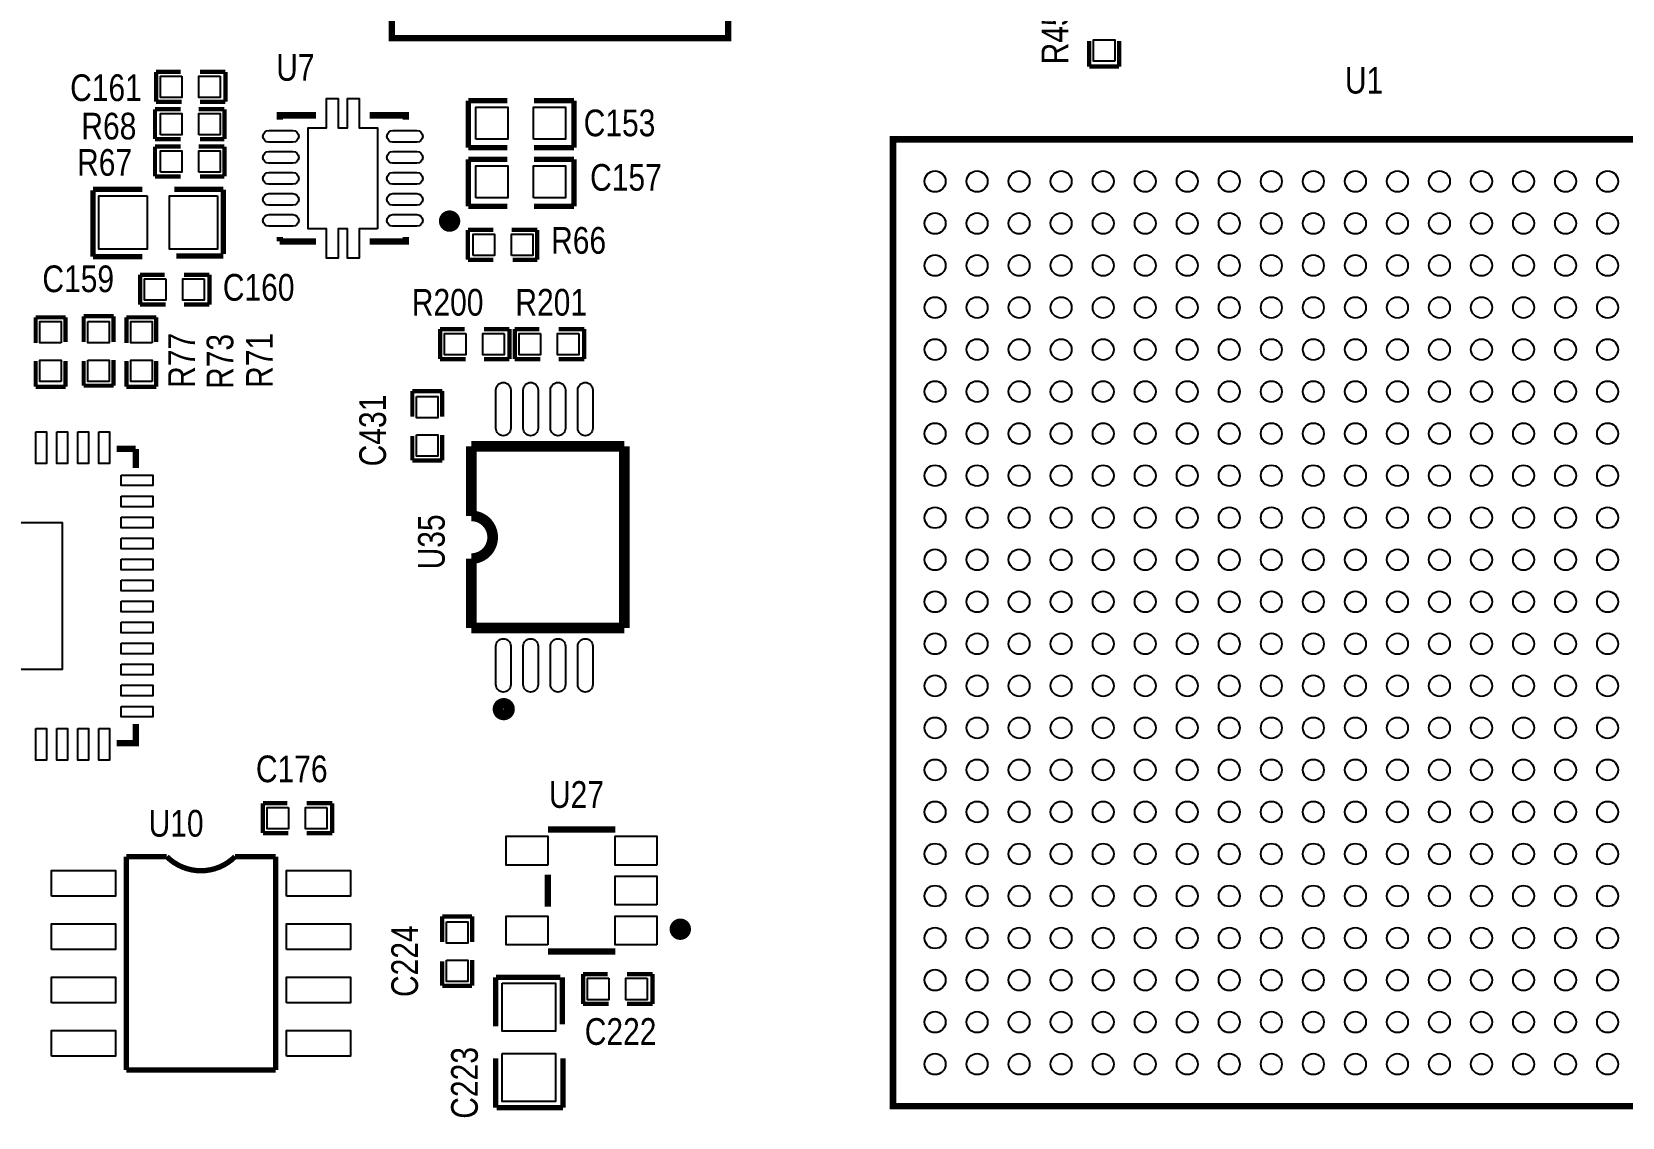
# Model space of a CAD drawing. Extents: x -16 to 114, y 9 to 99.
# Drawn here: x 17.06 to 54.89, y 42.42 to 68.24 of the extents above; entities that cross this region are included whole.
import ezdxf

# ---------------------------------------------------------------- set-up
doc = ezdxf.new("R2010")
doc.units = 0
for name, color, linetype in [('PG_SILKSCREEN_TOP', 6, 'CONTINUOUS'), ('PIN_TOP', 7, 'CONTINUOUS'), ('RD_SILKSCREEN_TOP', 8, 'CONTINUOUS')]:
    doc.layers.add(name, color=color, linetype=linetype)

msp = doc.modelspace()

# ---------------------------------------------------------------- linework, layer by layer
at = {"layer": 'PG_SILKSCREEN_TOP', "const_width": 0.1524}
for points in [[(25.624282, 68.083938), (33.624266, 68.083938), (33.624266, 74.083926), (25.624282, 74.083926)], [(60.547504, 65.678304), (37.547296, 65.678304), (37.547296, 42.678096), (60.547504, 42.678096)]]:
    msp.add_lwpolyline(points, close=True, dxfattribs=at)
at = {"layer": 'PG_SILKSCREEN_TOP'}
for points, const_width in [([(42.2148, 67.4116), (42.2148, 68.0212)], 0.1016), ([(42.926, 67.4116), (42.926, 68.0212)], 0.1016), ([(42.2148, 67.4116), (42.926, 67.4116)], 0.1016), ([(20.0152, 66.5734), (20.0152, 67.2846)], 0.1016), ([(20.0152, 67.2846), (20.5994, 67.2846)], 0.1016), ([(21.6662, 67.2846), (21.0566, 67.2846)], 0.1016), ([(21.6662, 66.5734), (21.6662, 67.2846)], 0.1016), ([(20.6248, 66.5734), (20.0152, 66.5734)], 0.1016), ([(21.6662, 66.5734), (21.0566, 66.5734)], 0.1016), ([(27.4447, 66.5988), (27.4447, 65.4812)], 0.127), ([(28.3718, 66.5988), (27.4447, 66.5988)], 0.127), ([(29.0068, 66.5988), (29.9593, 66.5988)], 0.127), ([(29.9593, 66.5988), (29.9593, 65.4812)], 0.127), ([(19.9898, 66.3956), (19.9898, 65.6844)], 0.1016), ([(19.9898, 66.3956), (20.5994, 66.3956)], 0.1016), ([(21.0312, 66.3956), (21.6408, 66.3956)], 0.1016), ([(21.6408, 66.3956), (21.6408, 65.6844)], 0.1016), ([(22.957536, 66.14668), (22.957536, 66.249804), (23.82266, 66.249804)], 0.1524), ([(25.09266, 66.249804), (25.957784, 66.249804), (25.957784, 66.14668)], 0.1524), ([(19.9898, 65.6844), (20.5994, 65.6844)], 0.1016), ([(19.9898, 65.5066), (19.9898, 64.7954)], 0.1016), ([(19.9898, 65.5066), (20.5994, 65.5066)], 0.1016), ([(21.0312, 65.5066), (21.6408, 65.5066)], 0.1016), ([(21.6408, 65.6844), (21.0566, 65.6844)], 0.1016), ([(21.6408, 65.5066), (21.6408, 64.7954)], 0.1016), ([(27.4447, 65.4812), (28.3718, 65.4812)], 0.127), ([(29.9593, 65.4812), (29.0068, 65.4812)], 0.127), ([(27.4447, 65.2018), (27.4447, 64.0842)], 0.127), ([(28.3718, 65.2018), (27.4447, 65.2018)], 0.127), ([(29.0068, 65.2018), (29.9593, 65.2018)], 0.127), ([(29.9593, 65.2018), (29.9593, 64.0842)], 0.127), ([(19.9898, 64.7954), (20.5994, 64.7954)], 0.1016), ([(21.6408, 64.7954), (21.0566, 64.7954)], 0.1016), ([(18.5166, 64.4906), (19.685, 64.4906)], 0.127), ([(18.5166, 62.8904), (18.5166, 64.4652)], 0.127), ([(21.6154, 64.4906), (20.447, 64.4906)], 0.127), ([(21.6154, 62.9539), (21.6154, 64.4779)], 0.127), ([(27.4447, 64.0842), (28.3718, 64.0842)], 0.127), ([(29.9593, 64.0842), (29.0068, 64.0842)], 0.127), ([(27.432, 63.5254), (27.432, 62.8142)], 0.1016), ([(27.432, 63.5254), (28.0416, 63.5254)], 0.1016), ([(28.4734, 63.5254), (29.083, 63.5254)], 0.1016), ([(29.083, 63.5254), (29.083, 62.8142)], 0.1016), ([(22.957536, 63.249556), (22.957536, 63.35268)], 0.1524), ([(23.82266, 63.249556), (22.957536, 63.249556)], 0.1524), ([(25.957784, 63.35268), (25.957784, 63.249556), (25.09266, 63.249556)], 0.1524), ([(19.685, 62.8904), (18.5166, 62.8904)], 0.127), ([(20.4978, 62.9031), (21.6154, 62.9031)], 0.127), ([(27.432, 62.8142), (28.0416, 62.8142)], 0.1016), ([(29.083, 62.8142), (28.4988, 62.8142)], 0.1016), ([(19.6342, 61.7474), (19.6342, 62.4586)], 0.1016), ([(19.6342, 62.4586), (20.2184, 62.4586)], 0.1016), ([(21.2852, 62.4586), (20.6756, 62.4586)], 0.1016), ([(21.2852, 61.7474), (21.2852, 62.4586)], 0.1016), ([(20.2438, 61.7474), (19.6342, 61.7474)], 0.1016), ([(21.2852, 61.7474), (20.6756, 61.7474)], 0.1016), ([(17.15008, 61.44514), (17.86128, 61.44514)], 0.1016), ([(17.15008, 60.83554), (17.15008, 61.44514)], 0.1016), ([(17.86128, 61.44514), (17.86128, 60.86094)], 0.1016), ([(19.00428, 61.47054), (18.29308, 61.47054)], 0.1016), ([(18.29308, 61.47054), (18.29308, 60.86094)], 0.1016), ([(19.00428, 61.47054), (19.00428, 60.86094)], 0.1016), ([(19.30908, 61.44514), (20.02028, 61.44514)], 0.1016), ([(19.30908, 60.83554), (19.30908, 61.44514)], 0.1016), ([(20.02028, 61.44514), (20.02028, 60.86094)], 0.1016), ([(26.7716, 61.1632), (27.3558, 61.1632)], 0.1016), ([(26.7716, 60.452), (26.7716, 61.1632)], 0.1016), ([(28.4226, 61.1632), (27.813, 61.1632)], 0.1016), ([(28.4226, 60.452), (28.4226, 61.1632)], 0.1016), ([(28.5496, 61.1632), (29.1338, 61.1632)], 0.1016), ([(28.5496, 60.452), (28.5496, 61.1632)], 0.1016), ([(30.2006, 61.1632), (29.591, 61.1632)], 0.1016), ([(30.2006, 60.452), (30.2006, 61.1632)], 0.1016), ([(17.15008, 59.79414), (17.15008, 60.40374)], 0.1016), ([(17.86128, 59.79414), (17.86128, 60.40374)], 0.1016), ([(18.29308, 59.81954), (18.29308, 60.40374)], 0.1016), ([(19.00428, 60.42914), (19.00428, 59.81954)], 0.1016), ([(19.30908, 59.79414), (19.30908, 60.40374)], 0.1016), ([(20.02028, 59.79414), (20.02028, 60.40374)], 0.1016), ([(27.3812, 60.452), (26.7716, 60.452)], 0.1016), ([(28.4226, 60.452), (27.813, 60.452)], 0.1016), ([(29.1592, 60.452), (28.5496, 60.452)], 0.1016), ([(30.2006, 60.452), (29.591, 60.452)], 0.1016), ([(17.15008, 59.79414), (17.86128, 59.79414)], 0.1016), ([(19.00428, 59.81954), (18.29308, 59.81954)], 0.1016), ([(19.30908, 59.79414), (20.02028, 59.79414)], 0.1016), ([(26.8224, 59.69), (26.1112, 59.69)], 0.1016), ([(26.1112, 59.69), (26.1112, 59.0804)], 0.1016), ([(26.8224, 59.69), (26.8224, 59.0804)], 0.1016), ([(26.1112, 58.039), (26.1112, 58.6232)], 0.1016), ([(26.8224, 58.6486), (26.8224, 58.039)], 0.1016), ([(19.078702, 58.315352), (19.530822, 58.315352)], 0.1524), ([(19.530822, 58.315352), (19.530822, 57.863232)], 0.1524), ([(27.514296, 58.371994), (31.156402, 58.371994)], 0.254), ([(27.514296, 56.720994), (27.514296, 58.371994)], 0.254), ([(31.156402, 58.371994), (31.156402, 54.053994)], 0.254), ([(26.8224, 58.039), (26.1112, 58.039)], 0.1016), ([(27.514296, 54.053994), (27.514296, 55.704994)], 0.254), ([(31.156402, 54.053994), (27.514296, 54.053994)], 0.254), ([(19.530822, 51.767232), (19.530822, 51.315112), (19.078702, 51.315112)], 0.1524), ([(22.5552, 49.1744), (22.5552, 49.8856)], 0.1016), ([(22.5552, 49.8856), (23.1394, 49.8856)], 0.1016), ([(24.2062, 49.8856), (23.5966, 49.8856)], 0.1016), ([(24.2062, 49.1744), (24.2062, 49.8856)], 0.1016), ([(23.1648, 49.1744), (22.5552, 49.1744)], 0.1016), ([(24.2062, 49.1744), (23.5966, 49.1744)], 0.1016), ([(29.337, 49.257966), (30.9372, 49.257966)], 0.1524), ([(19.304, 48.6156), (20.2692, 48.6156)], 0.127), ([(19.304, 43.5356), (19.304, 48.6156)], 0.127), ([(21.8948, 48.6156), (22.86, 48.6156)], 0.127), ([(22.86, 48.6156), (22.86, 43.5356)], 0.127), ([(29.337, 47.42688), (29.337, 48.18888)], 0.1524), ([(26.8224, 47.1932), (26.8224, 46.5836)], 0.1016), ([(27.5336, 47.1932), (26.8224, 47.1932)], 0.1016), ([(27.5336, 47.1932), (27.5336, 46.5836)], 0.1016), ([(26.8224, 45.5422), (26.8224, 46.1264)], 0.1016), ([(27.5336, 46.1518), (27.5336, 45.5422)], 0.1016), ([(30.9372, 46.357794), (29.337, 46.357794)], 0.1524), ([(28.0924, 45.7454), (28.0924, 44.577)], 0.127), ([(29.6291, 45.7454), (28.1051, 45.7454)], 0.127), ([(29.6799, 44.6278), (29.6799, 45.7454)], 0.127), ([(30.1752, 45.1104), (30.1752, 45.8216)], 0.1016), ([(30.1752, 45.8216), (30.7594, 45.8216)], 0.1016), ([(31.8262, 45.8216), (31.2166, 45.8216)], 0.1016), ([(31.8262, 45.1104), (31.8262, 45.8216)], 0.1016), ([(27.5336, 45.5422), (26.8224, 45.5422)], 0.1016), ([(30.7848, 45.1104), (30.1752, 45.1104)], 0.1016), ([(31.8262, 45.1104), (31.2166, 45.1104)], 0.1016), ([(22.86, 43.5356), (19.304, 43.5356)], 0.127), ([(28.0924, 42.6466), (28.0924, 43.815)], 0.127), ([(29.6926, 43.815), (29.6926, 42.6466)], 0.127), ([(29.6926, 42.6466), (28.1178, 42.6466)], 0.127)]:
    msp.add_lwpolyline(points, dxfattribs=dict(at, const_width=const_width))
at = {"layer": 'PG_SILKSCREEN_TOP', "const_width": 0.254}
for points in [[(27.12466, 63.73368, 1), (26.87052, 63.733568, 1)], [(28.423108, 52.123594, 1), (28.149296, 52.123594, 1)], [(32.6136, 46.8884, 1), (32.359584, 46.888336, 1)]]:
    msp.add_lwpolyline(points, format="xyb", close=True, dxfattribs=at)
at = {"layer": 'PG_SILKSCREEN_TOP'}
for points, const_width in [([(27.514296, 55.704994, 1), (27.514296, 56.720994)], 0.254), ([(20.2692, 48.6156, 0.414198), (21.8948, 48.6156)], 0.127)]:
    msp.add_lwpolyline(points, format="xyb", dxfattribs=dict(at, const_width=const_width))
at = {"layer": 'PIN_TOP'}
for points in [[(42.8244, 67.5386), (42.3164, 67.5386), (42.3164, 68.0466), (42.8244, 68.0466)], [(20.6248, 67.183), (20.6248, 66.675), (20.1168, 66.675), (20.1168, 67.183)], [(21.5392, 67.183), (21.5392, 66.675), (21.0312, 66.675), (21.0312, 67.183)], [(25.282652, 63.549784), (24.84755, 63.549784), (24.84755, 62.84976), (24.567642, 62.84976), (24.567642, 63.549784), (24.347678, 63.549784), (24.347678, 62.84976), (24.06777, 62.84976), (24.06777, 63.549784), (23.632668, 63.549784), (23.632668, 65.949576), (24.06777, 65.949576), (24.06777, 66.6496), (24.347678, 66.6496), (24.347678, 65.949576), (24.567642, 65.949576), (24.567642, 66.6496), (24.84755, 66.6496), (24.84755, 65.949576), (25.282652, 65.949576)], [(20.1168, 65.786), (20.1168, 66.294), (20.6248, 66.294), (20.6248, 65.786)], [(21.0312, 65.786), (21.0312, 66.294), (21.5392, 66.294), (21.5392, 65.786)], [(27.6225, 65.6844), (27.6225, 66.4464), (28.3845, 66.4464), (28.3845, 65.6844)], [(28.9941, 65.6844), (28.9941, 66.4464), (29.7561, 66.4464), (29.7561, 65.6844)], [(20.1168, 64.897), (20.1168, 65.405), (20.6248, 65.405), (20.6248, 64.897)], [(21.0312, 64.897), (21.0312, 65.405), (21.5392, 65.405), (21.5392, 64.897)], [(27.6225, 64.2874), (27.6225, 65.0494), (28.3845, 65.0494), (28.3845, 64.2874)], [(28.9941, 64.2874), (28.9941, 65.0494), (29.7561, 65.0494), (29.7561, 64.2874)], [(19.7993, 64.3382), (19.7993, 63.0682), (18.6563, 63.0682), (18.6563, 64.3382)], [(21.4757, 64.3382), (21.4757, 63.0682), (20.3327, 63.0682), (20.3327, 64.3382)], [(27.559, 62.9158), (27.559, 63.4238), (28.067, 63.4238), (28.067, 62.9158)], [(28.4734, 62.9158), (28.4734, 63.4238), (28.9814, 63.4238), (28.9814, 62.9158)], [(20.2438, 62.357), (20.2438, 61.849), (19.7358, 61.849), (19.7358, 62.357)], [(21.1582, 62.357), (21.1582, 61.849), (20.6502, 61.849), (20.6502, 62.357)], [(17.75968, 60.83554), (17.25168, 60.83554), (17.25168, 61.34354), (17.75968, 61.34354)], [(18.39468, 61.34354), (18.90268, 61.34354), (18.90268, 60.83554), (18.39468, 60.83554)], [(19.91868, 60.83554), (19.41068, 60.83554), (19.41068, 61.34354), (19.91868, 61.34354)], [(27.3812, 61.0616), (27.3812, 60.5536), (26.8732, 60.5536), (26.8732, 61.0616)], [(28.2956, 61.0616), (28.2956, 60.5536), (27.7876, 60.5536), (27.7876, 61.0616)], [(29.1592, 61.0616), (29.1592, 60.5536), (28.6512, 60.5536), (28.6512, 61.0616)], [(30.0736, 61.0616), (30.0736, 60.5536), (29.5656, 60.5536), (29.5656, 61.0616)], [(17.75968, 59.92114), (17.25168, 59.92114), (17.25168, 60.42914), (17.75968, 60.42914)], [(18.39468, 60.42914), (18.90268, 60.42914), (18.90268, 59.92114), (18.39468, 59.92114)], [(19.91868, 59.92114), (19.41068, 59.92114), (19.41068, 60.42914), (19.91868, 60.42914)], [(26.2128, 59.563), (26.7208, 59.563), (26.7208, 59.055), (26.2128, 59.055)], [(17.155668, 58.719212), (17.405604, 58.719212), (17.405604, 57.96534), (17.155668, 57.96534)], [(17.655794, 58.719212), (17.90573, 58.719212), (17.90573, 57.96534), (17.655794, 57.96534)], [(18.155666, 58.719212), (18.405602, 58.719212), (18.405602, 57.96534), (18.155666, 57.96534)], [(18.655792, 58.719212), (18.905728, 58.719212), (18.905728, 57.96534), (18.655792, 57.96534)], [(26.2128, 58.6486), (26.7208, 58.6486), (26.7208, 58.1406), (26.2128, 58.1406)], [(19.18081, 57.690258), (19.934682, 57.690258), (19.934682, 57.440322), (19.18081, 57.440322)], [(19.18081, 57.190132), (19.934682, 57.190132), (19.934682, 56.940196), (19.18081, 56.940196)], [(14.280642, 56.565292), (17.780762, 56.565292), (17.780762, 53.065172), (14.280642, 53.065172)], [(19.18081, 56.69026), (19.934682, 56.69026), (19.934682, 56.440324), (19.18081, 56.440324)], [(19.18081, 56.190134), (19.934682, 56.190134), (19.934682, 55.940198), (19.18081, 55.940198)], [(19.18081, 55.690262), (19.934682, 55.690262), (19.934682, 55.440326), (19.18081, 55.440326)], [(19.18081, 55.190136), (19.934682, 55.190136), (19.934682, 54.9402), (19.18081, 54.9402)], [(19.18081, 54.690264), (19.934682, 54.690264), (19.934682, 54.440328), (19.18081, 54.440328)], [(19.18081, 54.190138), (19.934682, 54.190138), (19.934682, 53.940202), (19.18081, 53.940202)], [(19.18081, 53.690266), (19.934682, 53.690266), (19.934682, 53.44033), (19.18081, 53.44033)], [(19.18081, 53.19014), (19.934682, 53.19014), (19.934682, 52.940204), (19.18081, 52.940204)], [(19.18081, 52.690268), (19.934682, 52.690268), (19.934682, 52.440332), (19.18081, 52.440332)], [(19.18081, 52.190142), (19.934682, 52.190142), (19.934682, 51.940206), (19.18081, 51.940206)], [(17.155668, 51.665124), (17.405604, 51.665124), (17.405604, 50.911252), (17.155668, 50.911252)], [(17.655794, 51.665124), (17.90573, 51.665124), (17.90573, 50.911252), (17.655794, 50.911252)], [(18.155666, 51.665124), (18.405602, 51.665124), (18.405602, 50.911252), (18.155666, 50.911252)], [(18.655792, 51.665124), (18.905728, 51.665124), (18.905728, 50.911252), (18.655792, 50.911252)], [(23.1648, 49.784), (23.1648, 49.276), (22.6568, 49.276), (22.6568, 49.784)], [(24.0792, 49.784), (24.0792, 49.276), (23.5712, 49.276), (23.5712, 49.784)], [(29.337508, 48.41494), (28.346908, 48.41494), (28.346908, 49.10074), (29.337508, 49.10074)], [(31.927292, 48.41494), (30.936692, 48.41494), (30.936692, 49.10074), (31.927292, 49.10074)], [(17.526, 47.6758), (17.526, 48.2854), (19.05, 48.2854), (19.05, 47.6758)], [(23.114, 47.6758), (23.114, 48.2854), (24.638, 48.2854), (24.638, 47.6758)], [(31.927292, 47.46498), (30.936692, 47.46498), (30.936692, 48.15078), (31.927292, 48.15078)], [(17.526, 46.4058), (17.526, 47.0154), (19.05, 47.0154), (19.05, 46.4058)], [(23.114, 46.4058), (23.114, 47.0154), (24.638, 47.0154), (24.638, 46.4058)], [(26.924, 47.0662), (27.432, 47.0662), (27.432, 46.5582), (26.924, 46.5582)], [(29.337508, 46.51502), (28.346908, 46.51502), (28.346908, 47.20082), (29.337508, 47.20082)], [(31.927292, 46.51502), (30.936692, 46.51502), (30.936692, 47.20082), (31.927292, 47.20082)], [(26.924, 46.1518), (27.432, 46.1518), (27.432, 45.6438), (26.924, 45.6438)], [(17.526, 45.1358), (17.526, 45.7454), (19.05, 45.7454), (19.05, 45.1358)], [(23.114, 45.1358), (23.114, 45.7454), (24.638, 45.7454), (24.638, 45.1358)], [(28.2448, 45.6057), (29.5148, 45.6057), (29.5148, 44.4627), (28.2448, 44.4627)], [(30.7848, 45.72), (30.7848, 45.212), (30.2768, 45.212), (30.2768, 45.72)], [(31.6992, 45.72), (31.6992, 45.212), (31.1912, 45.212), (31.1912, 45.72)], [(17.526, 43.8658), (17.526, 44.4754), (19.05, 44.4754), (19.05, 43.8658)], [(23.114, 43.8658), (23.114, 44.4754), (24.638, 44.4754), (24.638, 43.8658)], [(28.2448, 43.9293), (29.5148, 43.9293), (29.5148, 42.7863), (28.2448, 42.7863)]]:
    msp.add_lwpolyline(points, close=True, dxfattribs=at)
for points in [[(22.697694, 65.889632), (23.26767, 65.889632, -1), (23.26767, 65.609724), (22.697694, 65.609724, -1)], [(25.64765, 65.889632), (26.217626, 65.889632, -1), (26.217626, 65.609724), (25.64765, 65.609724, -1)], [(22.697694, 65.38976), (23.26767, 65.38976, -1), (23.26767, 65.109852), (22.697694, 65.109852, -1)], [(25.64765, 65.38976), (26.217626, 65.38976, -1), (26.217626, 65.109852), (25.64765, 65.109852, -1)], [(22.697694, 64.889634), (23.26767, 64.889634, -1), (23.26767, 64.609726), (22.697694, 64.609726, -1)], [(25.64765, 64.889634), (26.217626, 64.889634, -1), (26.217626, 64.609726), (25.64765, 64.609726, -1)], [(22.697694, 64.389508), (23.26767, 64.389508, -1), (23.26767, 64.1096), (22.697694, 64.1096, -1)], [(25.64765, 64.389508), (26.217626, 64.389508, -1), (26.217626, 64.1096), (25.64765, 64.1096, -1)], [(22.697694, 63.889636), (23.26767, 63.889636, -1), (23.26767, 63.609728), (22.697694, 63.609728, -1)], [(25.64765, 63.889636), (26.217626, 63.889636, -1), (26.217626, 63.609728), (25.64765, 63.609728, -1)], [(28.454096, 59.718194), (28.454096, 58.803794, -1), (28.098496, 58.803794), (28.098496, 59.718194, -1)], [(29.104336, 59.718194), (29.104336, 58.803794, -1), (28.748736, 58.803794), (28.748736, 59.718194, -1)], [(29.754068, 59.718194), (29.754068, 58.803794, -1), (29.398468, 58.803794), (29.398468, 59.718194, -1)], [(30.404308, 59.718194), (30.404308, 58.803794, -1), (30.048708, 58.803794), (30.048708, 59.718194, -1)], [(28.454096, 53.622194), (28.454096, 52.707794, -1), (28.098496, 52.707794), (28.098496, 53.622194, -1)], [(29.104336, 53.622194), (29.104336, 52.707794, -1), (28.748736, 52.707794), (28.748736, 53.622194, -1)], [(29.754068, 53.622194), (29.754068, 52.707794, -1), (29.398468, 52.707794), (29.398468, 53.622194, -1)], [(30.404308, 53.622194), (30.404308, 52.707794, -1), (30.048708, 52.707794), (30.048708, 53.622194, -1)]]:
    msp.add_lwpolyline(points, format="xyb", close=True, dxfattribs=at)
for centre in [(38.547294, 64.678306), (39.547292, 64.678306), (40.54729, 64.678306), (41.547288, 64.678306), (42.547286, 64.678306), (43.547284, 64.678306), (44.547282, 64.678306), (45.54728, 64.678306), (46.547278, 64.678306), (47.547276, 64.678306), (48.547274, 64.678306), (49.547526, 64.678306), (50.547524, 64.678306), (51.547522, 64.678306), (52.54752, 64.678306), (53.547518, 64.678306), (54.547516, 64.678306), (38.547294, 63.678308), (39.547292, 63.678308), (40.54729, 63.678308), (41.547288, 63.678308), (42.547286, 63.678308), (43.547284, 63.678308), (44.547282, 63.678308), (45.54728, 63.678308), (46.547278, 63.678308), (47.547276, 63.678308), (48.547274, 63.678308), (49.547526, 63.678308), (50.547524, 63.678308), (51.547522, 63.678308), (52.54752, 63.678308), (53.547518, 63.678308), (54.547516, 63.678308), (38.547294, 62.67831), (39.547292, 62.67831), (40.54729, 62.67831), (41.547288, 62.67831), (42.547286, 62.67831), (43.547284, 62.67831), (44.547282, 62.67831), (45.54728, 62.67831), (46.547278, 62.67831), (47.547276, 62.67831), (48.547274, 62.67831), (49.547526, 62.67831), (50.547524, 62.67831), (51.547522, 62.67831), (52.54752, 62.67831), (53.547518, 62.67831), (54.547516, 62.67831), (38.547294, 61.678312), (39.547292, 61.678312), (40.54729, 61.678312), (41.547288, 61.678312), (42.547286, 61.678312), (43.547284, 61.678312), (44.547282, 61.678312), (45.54728, 61.678312), (46.547278, 61.678312), (47.547276, 61.678312), (48.547274, 61.678312), (49.547526, 61.678312), (50.547524, 61.678312), (51.547522, 61.678312), (52.54752, 61.678312), (53.547518, 61.678312), (54.547516, 61.678312), (38.547294, 60.678314), (39.547292, 60.678314), (40.54729, 60.678314), (41.547288, 60.678314), (42.547286, 60.678314), (43.547284, 60.678314), (44.547282, 60.678314), (45.54728, 60.678314), (46.547278, 60.678314), (47.547276, 60.678314), (48.547274, 60.678314), (49.547526, 60.678314), (50.547524, 60.678314), (51.547522, 60.678314), (52.54752, 60.678314), (53.547518, 60.678314), (54.547516, 60.678314), (38.547294, 59.678316), (39.547292, 59.678316), (40.54729, 59.678316), (41.547288, 59.678316), (42.547286, 59.678316), (43.547284, 59.678316), (44.547282, 59.678316), (45.54728, 59.678316), (46.547278, 59.678316), (47.547276, 59.678316), (48.547274, 59.678316), (49.547526, 59.678316), (50.547524, 59.678316), (51.547522, 59.678316), (52.54752, 59.678316), (53.547518, 59.678316), (54.547516, 59.678316), (38.547294, 58.678318), (39.547292, 58.678318), (40.54729, 58.678318), (41.547288, 58.678318), (42.547286, 58.678318), (43.547284, 58.678318), (44.547282, 58.678318), (45.54728, 58.678318), (46.547278, 58.678318), (47.547276, 58.678318), (48.547274, 58.678318), (49.547526, 58.678318), (50.547524, 58.678318), (51.547522, 58.678318), (52.54752, 58.678318), (53.547518, 58.678318), (54.547516, 58.678318), (38.547294, 57.67832), (39.547292, 57.67832), (40.54729, 57.67832), (41.547288, 57.67832), (42.547286, 57.67832), (43.547284, 57.67832), (44.547282, 57.67832), (45.54728, 57.67832), (46.547278, 57.67832), (47.547276, 57.67832), (48.547274, 57.67832), (49.547526, 57.67832), (50.547524, 57.67832), (51.547522, 57.67832), (52.54752, 57.67832), (53.547518, 57.67832), (54.547516, 57.67832), (38.547294, 56.678322), (39.547292, 56.678322), (40.54729, 56.678322), (41.547288, 56.678322), (42.547286, 56.678322), (43.547284, 56.678322), (44.547282, 56.678322), (45.54728, 56.678322), (46.547278, 56.678322), (47.547276, 56.678322), (48.547274, 56.678322), (49.547526, 56.678322), (50.547524, 56.678322), (51.547522, 56.678322), (52.54752, 56.678322), (53.547518, 56.678322), (54.547516, 56.678322), (38.547294, 55.678324), (39.547292, 55.678324), (40.54729, 55.678324), (41.547288, 55.678324), (42.547286, 55.678324), (43.547284, 55.678324), (44.547282, 55.678324), (45.54728, 55.678324), (46.547278, 55.678324), (47.547276, 55.678324), (48.547274, 55.678324), (49.547526, 55.678324), (50.547524, 55.678324), (51.547522, 55.678324), (52.54752, 55.678324), (53.547518, 55.678324), (54.547516, 55.678324), (38.547294, 54.678326), (39.547292, 54.678326), (40.54729, 54.678326), (41.547288, 54.678326), (42.547286, 54.678326), (43.547284, 54.678326), (44.547282, 54.678326), (45.54728, 54.678326), (46.547278, 54.678326), (47.547276, 54.678326), (48.547274, 54.678326), (49.547526, 54.678326), (50.547524, 54.678326), (51.547522, 54.678326), (52.54752, 54.678326), (53.547518, 54.678326), (54.547516, 54.678326), (38.547294, 53.678074), (39.547292, 53.678074), (40.54729, 53.678074), (41.547288, 53.678074), (42.547286, 53.678074), (43.547284, 53.678074), (44.547282, 53.678074), (45.54728, 53.678074), (46.547278, 53.678074), (47.547276, 53.678074), (48.547274, 53.678074), (49.547526, 53.678074), (50.547524, 53.678074), (51.547522, 53.678074), (52.54752, 53.678074), (53.547518, 53.678074), (54.547516, 53.678074), (38.547294, 52.678076), (39.547292, 52.678076), (40.54729, 52.678076), (41.547288, 52.678076), (42.547286, 52.678076), (43.547284, 52.678076), (44.547282, 52.678076), (45.54728, 52.678076), (46.547278, 52.678076), (47.547276, 52.678076), (48.547274, 52.678076), (49.547526, 52.678076), (50.547524, 52.678076), (51.547522, 52.678076), (52.54752, 52.678076), (53.547518, 52.678076), (54.547516, 52.678076), (38.547294, 51.678078), (39.547292, 51.678078), (40.54729, 51.678078), (41.547288, 51.678078), (42.547286, 51.678078), (43.547284, 51.678078), (44.547282, 51.678078), (45.54728, 51.678078), (46.547278, 51.678078), (47.547276, 51.678078), (48.547274, 51.678078), (49.547526, 51.678078), (50.547524, 51.678078), (51.547522, 51.678078), (52.54752, 51.678078), (53.547518, 51.678078), (54.547516, 51.678078), (38.547294, 50.67808), (39.547292, 50.67808), (40.54729, 50.67808), (41.547288, 50.67808), (42.547286, 50.67808), (43.547284, 50.67808), (44.547282, 50.67808), (45.54728, 50.67808), (46.547278, 50.67808), (47.547276, 50.67808), (48.547274, 50.67808), (49.547526, 50.67808), (50.547524, 50.67808), (51.547522, 50.67808), (52.54752, 50.67808), (53.547518, 50.67808), (54.547516, 50.67808), (38.547294, 49.678082), (39.547292, 49.678082), (40.54729, 49.678082), (41.547288, 49.678082), (42.547286, 49.678082), (43.547284, 49.678082), (44.547282, 49.678082), (45.54728, 49.678082), (46.547278, 49.678082), (47.547276, 49.678082), (48.547274, 49.678082), (49.547526, 49.678082), (50.547524, 49.678082), (51.547522, 49.678082), (52.54752, 49.678082), (53.547518, 49.678082), (54.547516, 49.678082), (38.547294, 48.678084), (39.547292, 48.678084), (40.54729, 48.678084), (41.547288, 48.678084), (42.547286, 48.678084), (43.547284, 48.678084), (44.547282, 48.678084), (45.54728, 48.678084), (46.547278, 48.678084), (47.547276, 48.678084), (48.547274, 48.678084), (49.547526, 48.678084), (50.547524, 48.678084), (51.547522, 48.678084), (52.54752, 48.678084), (53.547518, 48.678084), (54.547516, 48.678084), (38.547294, 47.678086), (39.547292, 47.678086), (40.54729, 47.678086), (41.547288, 47.678086), (42.547286, 47.678086), (43.547284, 47.678086), (44.547282, 47.678086), (45.54728, 47.678086), (46.547278, 47.678086), (47.547276, 47.678086), (48.547274, 47.678086), (49.547526, 47.678086), (50.547524, 47.678086), (51.547522, 47.678086), (52.54752, 47.678086), (53.547518, 47.678086), (54.547516, 47.678086), (38.547294, 46.678088), (39.547292, 46.678088), (40.54729, 46.678088), (41.547288, 46.678088), (42.547286, 46.678088), (43.547284, 46.678088), (44.547282, 46.678088), (45.54728, 46.678088), (46.547278, 46.678088), (47.547276, 46.678088), (48.547274, 46.678088), (49.547526, 46.678088), (50.547524, 46.678088), (51.547522, 46.678088), (52.54752, 46.678088), (53.547518, 46.678088), (54.547516, 46.678088), (38.547294, 45.67809), (39.547292, 45.67809), (40.54729, 45.67809), (41.547288, 45.67809), (42.547286, 45.67809), (43.547284, 45.67809), (44.547282, 45.67809), (45.54728, 45.67809), (46.547278, 45.67809), (47.547276, 45.67809), (48.547274, 45.67809), (49.547526, 45.67809), (50.547524, 45.67809), (51.547522, 45.67809), (52.54752, 45.67809), (53.547518, 45.67809), (54.547516, 45.67809), (38.547294, 44.678092), (39.547292, 44.678092), (40.54729, 44.678092), (41.547288, 44.678092), (42.547286, 44.678092), (43.547284, 44.678092), (44.547282, 44.678092), (45.54728, 44.678092), (46.547278, 44.678092), (47.547276, 44.678092), (48.547274, 44.678092), (49.547526, 44.678092), (50.547524, 44.678092), (51.547522, 44.678092), (52.54752, 44.678092), (53.547518, 44.678092), (54.547516, 44.678092), (38.547294, 43.678094), (39.547292, 43.678094), (40.54729, 43.678094), (41.547288, 43.678094), (42.547286, 43.678094), (43.547284, 43.678094), (44.547282, 43.678094), (45.54728, 43.678094), (46.547278, 43.678094), (47.547276, 43.678094), (48.547274, 43.678094), (49.547526, 43.678094), (50.547524, 43.678094), (51.547522, 43.678094), (52.54752, 43.678094), (53.547518, 43.678094), (54.547516, 43.678094)]:
    msp.add_circle(centre, 0.249936, dxfattribs=at)

# ---------------------------------------------------------------- texts
at = {"layer": 'RD_SILKSCREEN_TOP', "width": 0.84}
for s, p in [('R45', (41.715436, 67.4624)), ('R77', (20.938236, 59.7662)), ('R73', (21.852636, 59.7408)), ('R71', (22.792436, 59.7662)), ('C431', (25.484582, 57.8993)), ('U35', (26.881582, 55.4482)), ('C224', (26.246582, 45.2755)), ('C223', (27.669236, 42.3799))]:
    msp.add_text(s, height=0.635, rotation=90, dxfattribs=at).set_placement(p)
for s, p in [('U7', (22.8727, 67.072764)), ('U1', (48.2981, 66.768218)), ('C161', (17.9705, 66.590164)), ('R68', (18.2372, 65.676018)), ('C153', (30.1879, 65.752218)), ('R67', (18.1356, 64.812418)), ('C157', (30.3403, 64.456818)), ('R66', (29.4132, 62.958218)), ('C159', (17.3101, 62.043564)), ('C160', (21.6027, 61.840618)), ('R200', (26.0985, 61.484764)), ('R201', (28.5623, 61.484764)), ('C176', (22.3901, 50.385218)), ('U27', (29.3624, 49.775364)), ('U10', (19.8374, 49.089818)), ('C222', (30.2133, 44.136818))]:
    msp.add_text(s, height=0.635, dxfattribs=at).set_placement(p)

doc.saveas('drawing.dxf')
